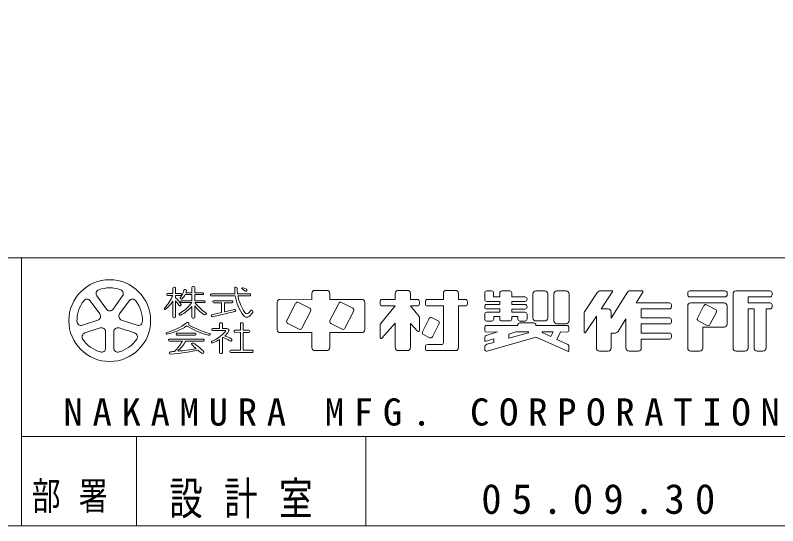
# Model space of a CAD drawing. Units: millimetres on the paper. Extents: x 0 to 420, y -594 to 297.
# Drawn here: x 306.5 to 366.3, y -282 to -242 of the extents above; entities that cross this region are included whole.
import ezdxf

# ---------------------------------------------------------------- set-up
doc = ezdxf.new("R2010")
doc.units = ezdxf.units.MM
doc.layers.add('FMT', color=7, linetype='Continuous', lineweight=13)
doc.layers.add('FMT-TXT', color=7, linetype='Continuous', lineweight=13)
doc.styles.add('ＭＳ ゴシック', font='')
doc.styles.get('ＭＳ ゴシック').set_extended_font_data('MS Gothic')

msp = doc.modelspace()

# ---------------------------------------------------------------- linework, layer by layer
at = {"layer": 'FMT'}
for p, q in [((28, -261), (403, -261)), ((307, -261), (307, -282)), ((307, -275), (392, -275)), ((316, -275), (316, -282)), ((334, -275), (334, -282))]:
    msp.add_line(p, q, dxfattribs=at)
msp.add_lwpolyline([(28, -282), (28, -25), (403, -25), (403, -282)], close=True, dxfattribs=at)
at = {"layer": 'FMT-TXT'}
for p, q in [((318.864, -263.791), (318.864, -263.369)), ((318.944, -263.289), (319, -263.289)), ((319.08, -263.369), (319.08, -263.791)), ((319.834, -263.48), (319.876, -263.492)), ((319.89, -263.733), (320.361, -263.733)), ((320.361, -263.733), (320.361, -263.323)), ((320.441, -263.243), (320.5, -263.243)), ((320.58, -263.323), (320.581, -263.733)), ((320.581, -263.733), (321.206, -263.733)), ((323.808, -263.279), (323.79, -263.279)), ((324.285, -263.361), (324.282, -263.365)), ((324.287, -263.426), (324.517, -263.587)), ((324.384, -263.342), (324.627, -263.444)), ((324.664, -263.549), (324.665, -263.547)), ((329.999, -263.546), (330.933, -263.546)), ((337.251, -263.546), (336.542, -263.546)), ((340.32, -263.546), (341.028, -263.546)), ((343.319, -264.243), (343.319, -263.743)), ((343.479, -263.583), (343.863, -263.583)), ((344.023, -263.742), (344.024, -264.056)), ((344.505, -264.056), (344.505, -263.743)), ((344.665, -263.583), (345.285, -263.583)), ((345.445, -263.742), (345.447, -264.056)), ((347.342, -263.583), (348.033, -263.583)), ((348.986, -263.583), (349.698, -263.583)), ((352.179, -263.689), (351.161, -265.231)), ((353.276, -263.582), (352.379, -263.582)), ((353.329, -263.681), (352.456, -265.002)), ((353.243, -265.723), (354.519, -263.694)), ((355.664, -263.582), (354.722, -263.582)), ((355.188, -264.526), (355.719, -263.68)), ((359.241, -263.89), (359.241, -263.742)), ((359.401, -263.582), (360.14, -263.581)), ((360.14, -263.581), (362.178, -263.581)), ((362.338, -263.741), (362.338, -263.89)), ((363.037, -263.582), (363.618, -263.581)), ((363.618, -263.581), (365.704, -263.581)), ((365.864, -263.741), (365.864, -263.891)), ((313.65, -265.014), (312.902, -263.984)), ((314.168, -265.014), (314.916, -263.984)), ((318.378, -263.855), (318.378, -263.872)), ((318.864, -263.791), (318.442, -263.791)), ((318.442, -263.936), (318.854, -263.937)), ((319.08, -263.791), (319.482, -263.791)), ((319.482, -263.936), (319.08, -263.937)), ((319.08, -263.937), (319.08, -264.135)), ((319.483, -264.215), (319.484, -264.215)), ((319.546, -263.855), (319.546, -263.872)), ((320.361, -263.877), (319.828, -263.877)), ((320.361, -264.354), (320.361, -263.877)), ((320.581, -263.877), (320.581, -264.354)), ((321.206, -263.878), (320.581, -263.877)), ((321.27, -263.797), (321.27, -263.814)), ((321.823, -263.875), (321.823, -263.913)), ((323.734, -263.811), (321.887, -263.811)), ((321.887, -263.977), (323.755, -263.977)), ((324.898, -263.809), (323.94, -263.811)), ((323.967, -263.977), (324.898, -263.977)), ((324.962, -263.913), (324.962, -263.873)), ((327.295, -264.245), (329.759, -264.246)), ((329.759, -264.246), (329.759, -263.786)), ((331.173, -263.784), (331.176, -264.246)), ((331.176, -264.246), (333.679, -264.246)), ((336.301, -264.258), (335.271, -264.258)), ((336.302, -263.785), (336.301, -264.258)), ((337.491, -264.258), (337.491, -263.786)), ((338.033, -264.255), (337.491, -264.258)), ((338.827, -264.255), (340.08, -264.258)), ((340.08, -264.258), (340.08, -263.786)), ((341.268, -263.785), (341.27, -264.258)), ((341.27, -264.258), (341.806, -264.258)), ((344.024, -264.056), (344.505, -264.056)), ((345.447, -264.056), (346.48, -264.056)), ((346.64, -264.216), (346.64, -264.243)), ((347.102, -265.091), (347.102, -263.823)), ((348.273, -263.823), (348.273, -265.701)), ((348.746, -264.405), (348.746, -263.823)), ((349.938, -263.823), (349.938, -265.928)), ((362.178, -264.05), (359.401, -264.05)), ((362.797, -268.067), (362.797, -263.822)), ((365.704, -264.051), (363.973, -264.053)), ((363.973, -264.053), (363.973, -264.526)), ((313.133, -265.39), (312.385, -264.36)), ((314.686, -265.39), (315.434, -264.36)), ((318.864, -264.386), (318.864, -265.618)), ((319.078, -265.618), (319.08, -264.374)), ((319.443, -264.743), (319.466, -264.732)), ((319.48, -264.434), (319.48, -264.418)), ((319.544, -264.354), (320.361, -264.354)), ((320.346, -264.498), (319.544, -264.498)), ((320.361, -264.807), (320.361, -265.637)), ((320.58, -265.638), (320.581, -264.765)), ((320.581, -264.354), (321.327, -264.354)), ((321.327, -264.498), (320.598, -264.498)), ((321.391, -264.418), (321.391, -264.434)), ((322.008, -264.421), (322.008, -264.45)), ((322.071, -264.514), (322.682, -264.515)), ((323.511, -264.357), (322.072, -264.357)), ((322.682, -264.515), (322.682, -265.273)), ((322.913, -264.515), (323.511, -264.515)), ((322.913, -265.217), (322.913, -264.515)), ((323.575, -264.451), (323.575, -264.421)), ((327.055, -266.616), (327.055, -264.485)), ((328.494, -264.56), (327.804, -265.914)), ((328.709, -264.49), (329.601, -264.945)), ((331.872, -264.56), (331.182, -265.914)), ((332.087, -264.49), (332.979, -264.945)), ((333.919, -264.486), (333.919, -266.613)), ((335.111, -264.418), (335.111, -264.606)), ((336.301, -264.765), (335.139, -266.165)), ((335.271, -264.766), (336.301, -264.765)), ((337.491, -264.765), (338.175, -265.582)), ((337.491, -264.765), (338.034, -264.765)), ((338.194, -264.605), (338.194, -264.415)), ((338.666, -264.605), (338.666, -264.415)), ((340.08, -264.765), (338.826, -264.765)), ((340.084, -267.638), (340.08, -264.765)), ((341.805, -264.766), (341.27, -264.765)), ((341.27, -264.765), (341.27, -268.03)), ((341.966, -264.418), (341.966, -264.606)), ((343.319, -264.842), (343.319, -264.805)), ((344.505, -264.403), (343.479, -264.403)), ((343.479, -264.645), (344.505, -264.649)), ((344.505, -264.649), (344.505, -264.403)), ((346.48, -264.403), (345.447, -264.403)), ((345.447, -264.403), (345.447, -264.649)), ((345.447, -264.649), (346.48, -264.649)), ((346.64, -264.809), (346.64, -264.844)), ((348.742, -265.927), (348.746, -264.405)), ((355.188, -264.526), (357.808, -264.526)), ((357.968, -264.686), (357.968, -264.838)), ((359.241, -268.067), (359.241, -264.769)), ((359.481, -264.529), (361.711, -264.528)), ((360.51, -264.742), (360.006, -265.716)), ((360.726, -264.673), (361.425, -265.036)), ((361.711, -264.528), (362.098, -264.528)), ((362.338, -264.768), (362.338, -266.182)), ((363.973, -264.526), (365.704, -264.526)), ((365.864, -264.686), (365.864, -264.838)), ((318.226, -265.031), (318.216, -265.024)), ((319.351, -265.436), (319.356, -265.448)), ((321.477, -265.414), (321.488, -265.401)), ((321.931, -265.453), (322.682, -265.273)), ((323.723, -265.196), (321.969, -265.61)), ((322.913, -265.217), (323.684, -265.032)), ((323.78, -265.089), (323.782, -265.097)), ((324.662, -265.37), (324.668, -265.37)), ((324.823, -265.296), (324.953, -265.137)), ((324.902, -265.549), (325.124, -265.277)), ((329.671, -265.16), (328.981, -266.514)), ((333.049, -265.16), (332.359, -266.514)), ((343.319, -265.789), (343.319, -265.414)), ((344.505, -265.002), (343.479, -265.002)), ((343.479, -265.254), (344.505, -265.254)), ((344.505, -265.254), (344.505, -265.002)), ((346.48, -265.004), (345.447, -265.006)), ((345.447, -265.006), (345.447, -265.254)), ((345.447, -265.254), (346.48, -265.254)), ((346.64, -265.414), (346.64, -265.789)), ((347.101, -265.701), (347.102, -265.091)), ((351.121, -265.363), (351.121, -266.81)), ((352.456, -265.002), (353.001, -265.002)), ((353.241, -265.241), (353.243, -265.723)), ((357.809, -264.998), (355.605, -265.001)), ((355.605, -265.001), (355.605, -265.705)), ((361.494, -265.251), (360.99, -266.225)), ((364.444, -264.998), (363.973, -264.998)), ((363.973, -264.998), (363.973, -268.067)), ((364.444, -264.998), (364.444, -268.067)), ((365.704, -264.998), (365.386, -264.998)), ((365.386, -264.998), (365.386, -268.067)), ((312.973, -265.882), (311.762, -266.275)), ((314.846, -265.882), (316.056, -266.275)), ((318.944, -265.698), (318.998, -265.698)), ((320.441, -265.717), (320.5, -265.717)), ((321.871, -265.543), (321.871, -265.542)), ((322.701, -266.092), (322.596, -266.092)), ((324.32, -266.092), (324.219, -266.092)), ((324.682, -265.652), (324.685, -265.652)), ((327.874, -266.13), (328.766, -266.584)), ((331.252, -266.13), (332.144, -266.584)), ((336.301, -266.107), (335.261, -267.299)), ((336.301, -266.107), (336.301, -268.03)), ((337.491, -266.134), (338.055, -266.749)), ((337.494, -268.03), (337.491, -266.134)), ((338.194, -265.633), (338.194, -266.695)), ((338.454, -266.799), (338.976, -265.759)), ((339.191, -265.688), (339.669, -265.928)), ((343.871, -265.949), (343.479, -265.949)), ((344.505, -265.599), (344.031, -265.599)), ((344.031, -265.599), (344.031, -265.789)), ((344.506, -265.782), (344.505, -265.599)), ((345.287, -265.941), (344.666, -265.941)), ((345.447, -265.599), (345.447, -265.781)), ((345.928, -265.599), (345.447, -265.599)), ((345.928, -265.79), (345.928, -265.599)), ((346.077, -266.095), (347.173, -266.095)), ((346.48, -265.949), (346.088, -265.949)), ((348.033, -265.941), (347.341, -265.941)), ((352.081, -265.571), (351.238, -266.846)), ((352.078, -268.066), (352.081, -265.571)), ((353.779, -266.775), (354.403, -265.779)), ((354.403, -268.067), (354.403, -265.779)), ((355.605, -265.705), (357.808, -265.705)), ((357.968, -265.865), (357.968, -266.018)), ((360.074, -265.931), (360.774, -266.294)), ((313.17, -266.491), (311.96, -266.884)), ((314.648, -266.491), (315.859, -266.884)), ((321.923, -266.595), (321.923, -266.626)), ((322.532, -266.531), (321.987, -266.531)), ((321.987, -266.69), (322.964, -266.69)), ((322.532, -266.156), (322.532, -266.531)), ((322.765, -266.531), (322.765, -266.156)), ((322.765, -266.531), (323.1, -266.531)), ((324.156, -266.675), (323.725, -266.675)), ((324.155, -266.156), (324.156, -266.675)), ((324.384, -266.675), (324.384, -266.156)), ((324.832, -266.676), (324.384, -266.675)), ((335.121, -266.216), (335.121, -267.246)), ((339.217, -267.183), (339.74, -266.143)), ((343.321, -266.458), (343.321, -266.649)), ((345.917, -266.298), (343.481, -266.298)), ((345.917, -266.298), (345.917, -266.255)), ((347.333, -266.251), (347.334, -266.298)), ((347.334, -266.298), (349.772, -266.298)), ((349.698, -266.168), (348.982, -266.168)), ((349.932, -266.458), (349.932, -266.648)), ((357.808, -266.178), (355.605, -266.179)), ((355.605, -266.179), (355.605, -266.888)), ((362.097, -266.422), (360.421, -266.419)), ((360.421, -266.419), (360.421, -268.067)), ((313.589, -266.795), (313.589, -268.068)), ((314.229, -266.795), (314.229, -268.068)), ((319.12, -266.988), (319.12, -266.963)), ((319.184, -266.899), (319.647, -266.898)), ((320.612, -267.052), (319.184, -267.052)), ((319.647, -266.898), (320.612, -266.898)), ((320.676, -266.962), (320.676, -266.988)), ((321.704, -267.059), (321.741, -267.059)), ((321.801, -266.997), (321.801, -266.999)), ((322.746, -268.427), (322.746, -267.267)), ((323.661, -266.739), (323.661, -266.768)), ((323.725, -266.832), (324.156, -266.834)), ((324.156, -266.834), (324.156, -268.24)), ((324.384, -266.834), (324.831, -266.834)), ((324.384, -268.24), (324.384, -266.834)), ((324.895, -266.77), (324.895, -266.74)), ((329.759, -266.856), (327.295, -266.856)), ((329.763, -268.031), (329.759, -266.856)), ((333.68, -266.853), (331.176, -266.856)), ((331.176, -266.856), (331.176, -268.03)), ((338.525, -267.014), (339.002, -267.254)), ((343.321, -267.236), (343.321, -267.46)), ((344.314, -266.805), (343.432, -267.084)), ((343.481, -266.809), (344.314, -266.805)), ((343.525, -268.316), (347.242, -267.233)), ((345.217, -266.973), (345.761, -266.805)), ((345.217, -267.297), (346.766, -266.871)), ((345.217, -266.973), (345.217, -267.297)), ((346.744, -266.805), (345.761, -266.805)), ((346.744, -266.805), (346.766, -266.871)), ((347.407, -267.244), (349.819, -268.322)), ((347.828, -266.851), (348.502, -267.168)), ((348.699, -266.805), (347.839, -266.805)), ((348.699, -266.805), (348.502, -267.168)), ((349.267, -266.805), (348.977, -267.391)), ((349.771, -266.808), (349.267, -266.805)), ((353.243, -266.888), (353.575, -266.888)), ((353.243, -266.888), (353.243, -268.067)), ((355.605, -266.888), (357.808, -266.888)), ((357.968, -267.048), (357.968, -267.2)), ((318.528, -267.456), (318.528, -267.432)), ((318.592, -267.368), (318.879, -267.369)), ((319.607, -267.52), (318.592, -267.52)), ((318.879, -267.369), (321.259, -267.369)), ((321.259, -267.52), (319.879, -267.52)), ((321.323, -267.433), (321.323, -267.456)), ((322.525, -267.395), (322.525, -268.427)), ((338.826, -267.798), (339.924, -267.798)), ((344.036, -267.34), (343.425, -267.536)), ((343.497, -267.77), (344.036, -267.622)), ((344.036, -267.34), (344.036, -267.622)), ((348.977, -267.391), (349.84, -267.797)), ((357.808, -267.36), (355.605, -267.362)), ((355.605, -267.362), (355.605, -268.067)), ((322.589, -268.491), (322.682, -268.491)), ((323.336, -268.304), (323.336, -268.34)), ((324.156, -268.24), (323.4, -268.24)), ((323.4, -268.404), (325.101, -268.404)), ((325.101, -268.239), (324.384, -268.24)), ((325.165, -268.34), (325.165, -268.303)), ((330.936, -268.27), (330.003, -268.27)), ((336.541, -268.27), (337.254, -268.27)), ((338.666, -268.11), (338.666, -267.958)), ((341.03, -268.27), (338.826, -268.27)), ((343.321, -268.001), (343.321, -268.163)), ((349.932, -267.942), (349.932, -268.249)), ((353.003, -268.307), (352.318, -268.307)), ((355.365, -268.307), (354.643, -268.307)), ((360.181, -268.307), (359.481, -268.307)), ((363.733, -268.307), (363.037, -268.307)), ((365.146, -268.307), (364.684, -268.307))]:
    msp.add_line(p, q, dxfattribs=at)
msp.add_circle((313.909, -265.914), 3.208, dxfattribs=at)
for centre, radius, start, end in [((313.161, -263.796), 0.32, 109.44841, 216), ((313.909, -265.914), 2.567, 70.55159, 109.44841), ((314.657, -263.796), 0.32, 324, 70.55159), ((318.944, -263.369), 0.08, 90, 180), ((319, -263.369), 0.08, 0.03071, 90), ((318.143, -263.117), 1.644, 323.32664, 345.25207), ((319.81, -263.556), 0.08, 73.05496, 165.25207), ((319.853, -263.569), 0.08, 348.15042, 73.05496), ((318.772, -263.342), 1.184, 340.70702, 348.15042), ((320.441, -263.323), 0.08, 90, 180), ((320.5, -263.323), 0.08, 0.10171, 90), ((321.206, -263.797), 0.064, 0, 90), ((323.79, -263.359), 0.08, 90, 179.05504), ((327.231, -263.415), 3.521, 179.05504, 186.44956), ((323.808, -263.379), 0.1, 0.73865, 90), ((327.427, -263.332), 3.52, 180.73865, 187.81715), ((324.31, -263.393), 0.04, 135, 235.13411), ((324.349, -263.425), 0.09, 67.11966, 135), ((324.574, -263.504), 0.1, 235.13411, 333.70884), ((324.598, -263.513), 0.075, 333.70884, 67.11966), ((329.999, -263.786), 0.24, 90, 180), ((330.933, -263.786), 0.24, 0.37848, 90), ((336.542, -263.786), 0.24, 90, 179.83438), ((337.251, -263.786), 0.24, 0, 90), ((340.32, -263.786), 0.24, 90, 180), ((341.028, -263.786), 0.24, 0.31285, 90), ((343.479, -263.743), 0.16, 90, 180), ((343.863, -263.743), 0.16, 0.23357, 90), ((344.665, -263.743), 0.16, 90, 180), ((345.285, -263.743), 0.16, 0.33362, 90), ((347.342, -263.823), 0.24, 90, 180), ((348.033, -263.823), 0.24, 0, 90), ((348.986, -263.823), 0.24, 90, 180), ((349.698, -263.823), 0.24, 0, 90), ((352.379, -263.822), 0.24, 90, 146.54759), ((353.276, -263.646), 0.064, 326.54759, 90), ((354.722, -263.822), 0.24, 90, 147.84335), ((355.664, -263.646), 0.064, 327.92885, 90), ((359.401, -263.742), 0.16, 90.05288, 180), ((362.178, -263.741), 0.16, 0, 90), ((363.037, -263.822), 0.24, 90.05785, 180), ((365.704, -263.741), 0.16, 0, 90), ((312.126, -264.548), 0.32, 36, 142.55159), ((315.693, -264.548), 0.32, 37.44841, 144), ((315.276, -262.36), 3.91, 318.53178, 336.218), ((318.442, -263.855), 0.064, 90, 180), ((318.442, -263.872), 0.064, 180, 269.96094), ((317.838, -265.634), 1.947, 31.45806, 50.35526), ((319.526, -264.147), 0.08, 143.32664, 237.70815), ((319.482, -263.855), 0.064, 0, 90), ((319.482, -263.872), 0.064, 270.03997, 0), ((319.527, -264.148), 0.08, 237.70815, 313.1417), ((318.772, -263.342), 1.184, 313.1417, 333.15639), ((321.206, -263.814), 0.064, 269.90077, 0), ((321.887, -263.875), 0.064, 90, 180), ((321.887, -263.913), 0.064, 180, 270), ((327.231, -263.415), 3.521, 189.18129, 216.51269), ((327.427, -263.332), 3.52, 190.56412, 213.61207), ((324.898, -263.873), 0.064, 0, 90.06898), ((324.898, -263.913), 0.064, 270, 0), ((327.295, -264.485), 0.24, 89.97387, 180), ((333.679, -264.486), 0.24, 0, 90), ((335.271, -264.418), 0.16, 90, 180), ((338.034, -264.415), 0.16, 0, 90.29595), ((338.826, -264.415), 0.16, 89.85289, 180), ((341.806, -264.418), 0.16, 0, 90), ((343.479, -264.243), 0.16, 180, 270), ((346.48, -264.216), 0.16, 0, 90), ((346.48, -264.243), 0.16, 270.01808, 0), ((359.401, -263.89), 0.16, 180, 270), ((362.178, -263.89), 0.16, 270, 0), ((365.704, -263.891), 0.16, 270.09318, 0), ((313.909, -265.914), 2.567, 142.55159, 181.44841), ((313.909, -265.914), 2.567, 358.55159, 37.44841), ((316.616, -262.94), 2.673, 308.62833, 327.25422), ((317.113, -266.151), 2.651, 32.81567, 42.09068), ((319.408, -264.671), 0.08, 212.81567, 296.25232), ((318.025, -262.849), 2.847, 298.38978, 324.61681), ((319.43, -264.66), 0.08, 296.25232, 31.45806), ((317.773, -262.322), 3.589, 298.15867, 316.15596), ((319.544, -264.418), 0.064, 89.95342, 180), ((319.544, -264.434), 0.064, 180, 270), ((322.675, -263.261), 2.579, 215.68313, 237.27131), ((323.311, -262.504), 3.367, 216.30733, 236.72135), ((321.327, -264.418), 0.064, 0, 90), ((321.327, -264.434), 0.064, 269.99752, 0), ((322.072, -264.421), 0.064, 90, 180), ((322.072, -264.45), 0.064, 180, 269.8862), ((323.511, -264.421), 0.064, 0, 90), ((323.511, -264.451), 0.064, 270, 0), ((328.637, -264.633), 0.16, 63, 153), ((332.015, -264.633), 0.16, 63, 153), ((335.271, -264.606), 0.16, 180, 270.05143), ((338.034, -264.605), 0.16, 270, 0), ((338.826, -264.605), 0.16, 180, 270), ((341.806, -264.606), 0.16, 269.91201, 0), ((343.479, -264.805), 0.16, 89.8126, 180), ((343.479, -264.842), 0.16, 180, 270), ((346.48, -264.809), 0.16, 0, 90), ((346.48, -264.844), 0.16, 270.08449, 0), ((357.808, -264.686), 0.16, 0, 90), ((357.808, -264.838), 0.16, 270.09712, 0), ((359.481, -264.769), 0.24, 90.00511, 180), ((360.652, -264.816), 0.16, 62.62013, 152.62013), ((362.098, -264.768), 0.24, 0, 90), ((365.704, -264.686), 0.16, 0, 90), ((365.704, -264.838), 0.16, 270.11571, 0), ((312.874, -265.578), 0.32, 288, 36), ((313.909, -264.825), 0.32, 216, 324), ((314.945, -265.578), 0.32, 144, 252), ((318.243, -264.982), 0.05, 138.53178, 236.5396), ((318.254, -264.989), 0.05, 236.5396, 308.62833), ((319.409, -265.41), 0.064, 118.38978, 204.04766), ((319.429, -265.415), 0.08, 204.04766, 298.15867), ((321.367, -265.296), 0.16, 237.27131, 319.03632), ((321.428, -265.372), 0.064, 319.03632, 56.72135), ((321.95, -265.531), 0.08, 103.48779, 188.39767), ((323.703, -265.11), 0.08, 15.34193, 103.48779), ((323.705, -265.118), 0.08, 283.27187, 15.34193), ((324.682, -265.302), 0.35, 216.51269, 270), ((324.662, -265.17), 0.2, 213.61207, 270), ((324.668, -265.17), 0.2, 270, 320.82004), ((325.038, -265.207), 0.11, 320.82004, 140.82004), ((329.528, -265.087), 0.16, 333, 63), ((332.906, -265.087), 0.16, 333, 63), ((343.479, -265.414), 0.16, 89.98781, 180), ((346.48, -265.414), 0.16, 0, 90), ((351.361, -265.363), 0.24, 146.54759, 180), ((353.001, -265.242), 0.24, 0.22118, 90), ((361.352, -265.178), 0.16, 332.62013, 62.62013), ((311.664, -265.971), 0.32, 181.44841, 288), ((316.155, -265.971), 0.32, 252, 358.55159), ((316.938, -262.041), 5.037, 286.5979, 306.30669), ((318.944, -265.618), 0.08, 180, 270), ((318.998, -265.618), 0.08, 270, 359.92302), ((320.03, -266.249), 0.185, 80.51157, 126.30669), ((320.047, -266.146), 0.08, 359.89486, 80.51157), ((320.441, -265.637), 0.08, 180, 270), ((320.5, -265.637), 0.08, 270, 359.94756), ((321.95, -265.532), 0.08, 188.39767, 283.27187), ((322.596, -266.156), 0.064, 90, 180.11549), ((322.701, -266.156), 0.064, 0, 90), ((324.219, -266.156), 0.064, 90, 180.12691), ((324.32, -266.156), 0.064, 0, 90), ((324.685, -265.372), 0.28, 270, 320.82004), ((327.947, -265.987), 0.16, 153, 243), ((331.325, -265.987), 0.16, 153, 243), ((338.114, -265.633), 0.08, 0, 39.94734), ((339.119, -265.831), 0.16, 63.30137, 153.30137), ((339.597, -266.071), 0.16, 333.30137, 63.30137), ((343.479, -265.789), 0.16, 180, 270), ((343.871, -265.789), 0.16, 270, 0), ((344.666, -265.781), 0.16, 180.28179, 270), ((345.287, -265.781), 0.16, 270, 0), ((346.077, -266.255), 0.16, 90, 180), ((346.088, -265.789), 0.16, 180.19263, 270), ((346.48, -265.789), 0.16, 270, 0), ((347.341, -265.701), 0.24, 179.95491, 270), ((347.173, -266.255), 0.16, 1.17868, 90), ((348.033, -265.701), 0.24, 270, 0), ((348.982, -265.928), 0.24, 179.88125, 270), ((349.698, -265.928), 0.24, 270, 0), ((357.808, -265.865), 0.16, 0, 90), ((357.808, -266.018), 0.16, 270.01374, 0), ((360.148, -265.789), 0.16, 152.62013, 242.62013), ((313.269, -266.795), 0.32, 0, 108), ((314.549, -266.795), 0.32, 72, 180), ((317.594, -262.92), 4.136, 281.27769, 304.53893), ((323.561, -260.27), 7.058, 239.12538, 253.54383), ((323.906, -259.343), 7.887, 240.99984, 254.13419), ((320.001, -266.146), 0.126, 310.55637, 359.89486), ((321.987, -266.595), 0.064, 90, 180), ((321.987, -266.626), 0.064, 180, 270), ((322.964, -266.73), 0.04, 317.937, 90), ((323.1, -266.691), 0.16, 326.5956, 90), ((323.725, -266.739), 0.064, 90, 180), ((324.831, -266.74), 0.064, 0, 89.82496), ((327.295, -266.616), 0.24, 180, 270), ((328.838, -266.441), 0.16, 243, 333), ((332.216, -266.441), 0.16, 243, 333), ((333.679, -266.613), 0.24, 270.07124, 0), ((335.201, -266.216), 0.08, 140.32511, 180), ((338.114, -266.695), 0.08, 222.49695, 0), ((343.481, -266.458), 0.16, 90, 180), ((343.481, -266.649), 0.16, 180, 270.23105), ((349.772, -266.648), 0.16, 269.65449, 0), ((349.772, -266.458), 0.16, 0, 90), ((360.847, -266.152), 0.16, 242.62013, 332.62013), ((362.098, -266.182), 0.24, 269.89827, 0), ((312.059, -267.188), 0.32, 108, 214.55159), ((315.76, -267.188), 0.32, 325.44841, 72), ((318.392, -266.922), 0.056, 106.5979, 281.27769), ((319.184, -266.963), 0.064, 90.09097, 180), ((319.184, -266.988), 0.064, 180, 270), ((320.612, -266.962), 0.064, 0, 90), ((320.612, -266.988), 0.064, 270, 0), ((321.704, -266.559), 0.5, 253.54383, 270), ((321.741, -266.999), 0.06, 270, 0), ((321.731, -266.997), 0.07, 0, 74.13419), ((320.618, -264.613), 3.2, 294.05223, 317.937), ((321.8, -265.835), 1.716, 303.44766, 305.5445), ((322.005, -269.366), 2.277, 55.91756, 69.61834), ((321.8, -265.835), 1.716, 311.47782, 326.5956), ((322.13, -269.73), 2.731, 61.15895, 72.81614), ((323.725, -266.768), 0.064, 180, 269.79364), ((324.831, -266.77), 0.064, 270, 0), ((335.201, -267.246), 0.08, 180, 318.90041), ((338.597, -266.871), 0.16, 153.30137, 243.30137), ((339.074, -267.111), 0.16, 243.30137, 333.30137), ((343.481, -267.236), 0.16, 107.53601, 180), ((347.309, -267.463), 0.24, 65.92748, 106.25077), ((347.839, -266.829), 0.024, 90, 244.8124), ((351.185, -266.81), 0.064, 180, 326.54759), ((353.575, -266.648), 0.24, 270, 327.92885), ((357.808, -267.048), 0.16, 0, 90), ((357.808, -267.2), 0.16, 270.05257, 0), ((313.909, -265.914), 2.567, 214.55159, 253.44841), ((313.909, -265.914), 2.567, 286.55159, 325.44841), ((318.592, -267.432), 0.064, 89.75609, 180), ((318.592, -267.456), 0.064, 180, 270), ((316.606, -265.888), 3.416, 314.36877, 331.45657), ((316.259, -265.276), 4.259, 314.66895, 328.19587), ((320.392, -267.736), 0.069, 73.96526, 223.41964), ((324.532, -263.819), 5.769, 223.41964, 228.2791), ((320.218, -268.343), 0.7, 54.05931, 73.96526), ((317.61, -271.94), 5.143, 44.77854, 54.05931), ((321.259, -267.433), 0.064, 0, 90), ((321.259, -267.456), 0.064, 270, 0), ((321.947, -267.59), 0.06, 114.05223, 254.34738), ((321.985, -267.455), 0.2, 254.34738, 294.3427), ((320.346, -263.832), 4.176, 294.3427, 301.46375), ((323.449, -267.231), 0.3, 235.91756, 255.58401), ((323.399, -267.425), 0.1, 255.58401, 61.15895), ((338.826, -267.958), 0.16, 90, 180), ((339.924, -267.638), 0.16, 270, 0.08669), ((343.401, -267.46), 0.08, 180, 287.82368), ((343.561, -268.001), 0.24, 105.37709, 180), ((349.772, -267.942), 0.16, 0, 64.8124), ((313.269, -268.068), 0.32, 253.44841, 0), ((314.549, -268.068), 0.32, 180, 286.55159), ((318.68, -268.461), 0.0882, 100.57146, 275.28138), ((319.27, -271.622), 3.303, 94.7858, 100.57146), ((316.725, -247.306), 21.334, 275.28138, 281.09041), ((318.01, -252.559), 15.794, 274.51667, 279.78158), ((324.532, -263.819), 5.769, 230.05909, 233.8086), ((321.187, -268.39), 0.104, 233.8086, 44.77854), ((322.589, -268.427), 0.064, 180, 270), ((322.682, -268.427), 0.064, 270, 0.07609), ((323.4, -268.304), 0.064, 90, 180), ((323.4, -268.34), 0.064, 180, 270), ((325.101, -268.303), 0.064, 0, 90.06778), ((325.101, -268.34), 0.064, 270, 0), ((330.003, -268.03), 0.24, 180.14812, 270), ((330.936, -268.03), 0.24, 270, 0), ((336.541, -268.03), 0.24, 180, 270), ((337.254, -268.03), 0.24, 270, 0.09198), ((338.826, -268.11), 0.16, 180, 270), ((341.03, -268.03), 0.24, 270, 0), ((343.481, -268.163), 0.16, 180, 286.25077), ((349.852, -268.249), 0.08, 245.92748, 0), ((352.318, -268.067), 0.24, 179.94735, 270), ((353.003, -268.067), 0.24, 270, 0), ((354.643, -268.067), 0.24, 179.98916, 270), ((355.365, -268.067), 0.24, 270, 0), ((359.481, -268.067), 0.24, 180, 270), ((360.181, -268.067), 0.24, 270, 0), ((363.037, -268.067), 0.24, 180, 270), ((363.733, -268.067), 0.24, 270, 0), ((364.684, -268.067), 0.24, 180, 270), ((365.146, -268.067), 0.24, 270, 0)]:
    msp.add_arc(centre, radius, start, end, dxfattribs=at)

# ---------------------------------------------------------------- texts
at = {"layer": 'FMT-TXT', "attachment_point": 7, "style": 'ＭＳ ゴシック'}
for s, insert, char_height in [('\\T1.5;\\W1.05;NAKAMURA\\~MFG.\\~CORPORATION', (310.279, -274.175), 2.126), ('\\T1.64;\\W0.75;部署', (307.8, -281), 2.199), ('\\T1.64;\\W0.75;設計室', (318.583, -281.417), 2.566), ('\\T1.5;05.09.30', (343.053, -281.104), 2.346)]:
    msp.add_mtext(s, dxfattribs=dict(at, insert=insert, char_height=char_height))

doc.saveas('drawing.dxf')
